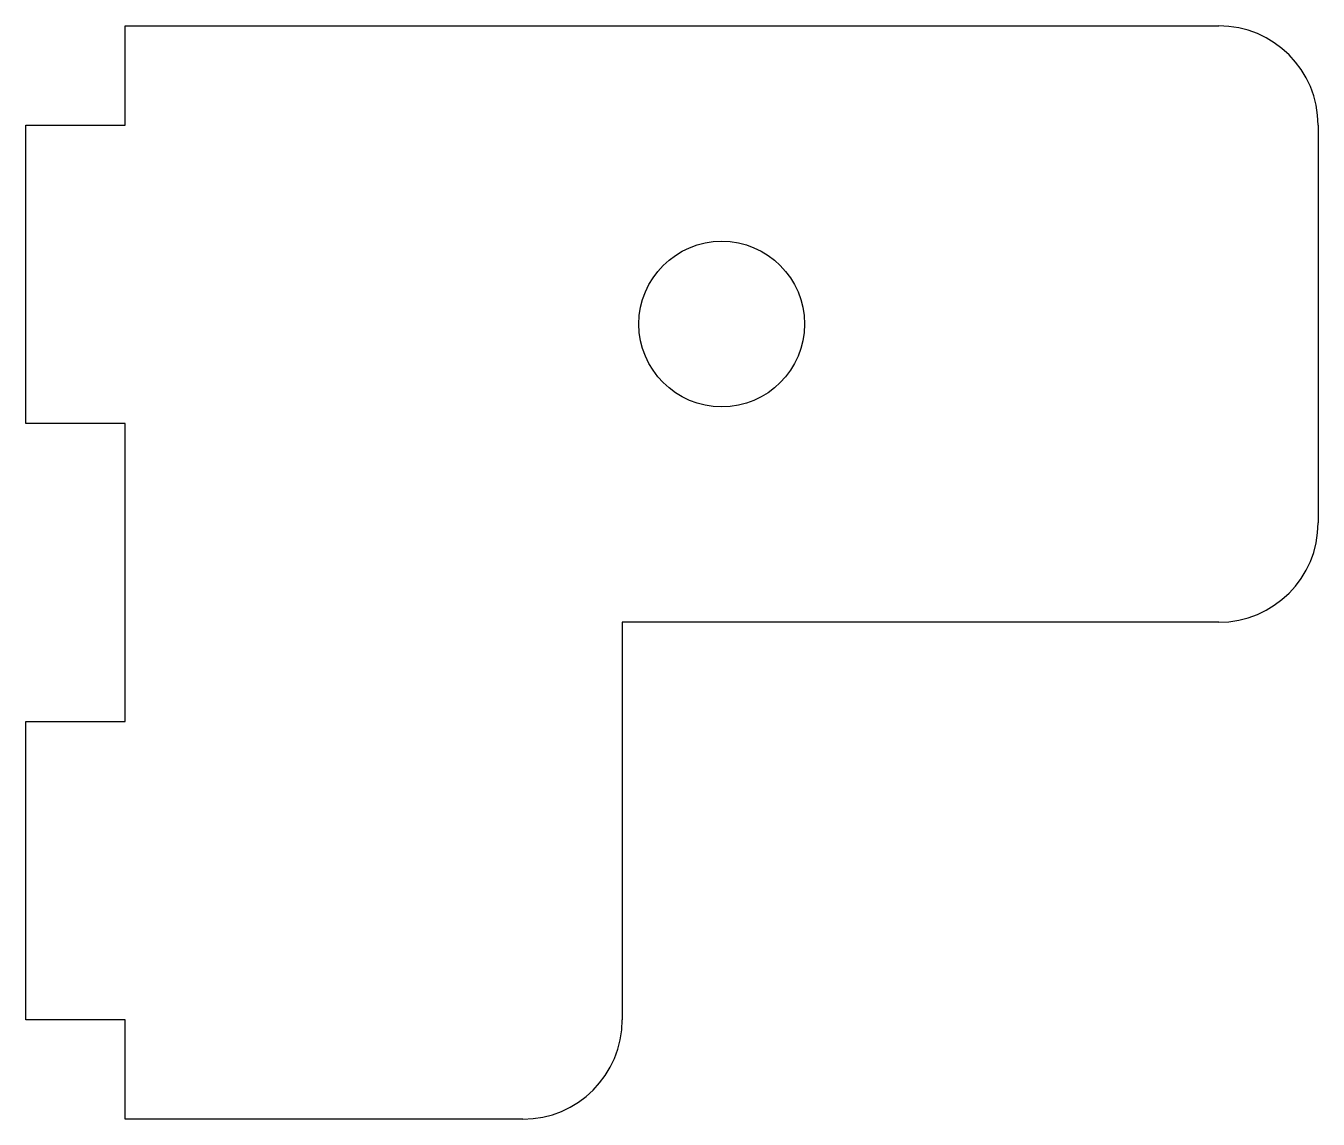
# Model space of a CAD drawing. Extents: x 0 to 39, y 0 to 33.
import ezdxf

# ---------------------------------------------------------------- set-up
doc = ezdxf.new("R2010")
doc.units = 0
doc.layers.get('0').update_dxf_attribs({"linetype": 'continuous'})

# ---------------------------------------------------------------- blocks, each defined once
blk = doc.blocks.new('BODY')
at = {"color": 0}
for p, q in [((3, 33), (36, 33)), ((3, 30), (3, 33)), ((0, 30), (3, 30)), ((0, 21), (0, 30)), ((39, 30), (39, 18)), ((3, 21), (0, 21)), ((3, 12), (3, 21)), ((36, 15), (18, 15)), ((18, 15), (18, 3)), ((0, 12), (3, 12)), ((0, 3), (0, 12)), ((3, 3), (0, 3)), ((3, 0), (3, 3)), ((15, 0), (3, 0))]:
    blk.add_line(p, q, dxfattribs=at)
blk.add_circle((21, 24), 2.5, dxfattribs=at)
for centre, start, end in [((36, 30), 0, 90), ((36, 18), -90, 0), ((15, 3), -90, 0)]:
    blk.add_arc(centre, 3, start, end, dxfattribs=at)

msp = doc.modelspace()

# ---------------------------------------------------------------- block references
at = {"color": 0}
msp.add_blockref('BODY', (0, 0), dxfattribs=at)

doc.saveas('drawing.dxf')
